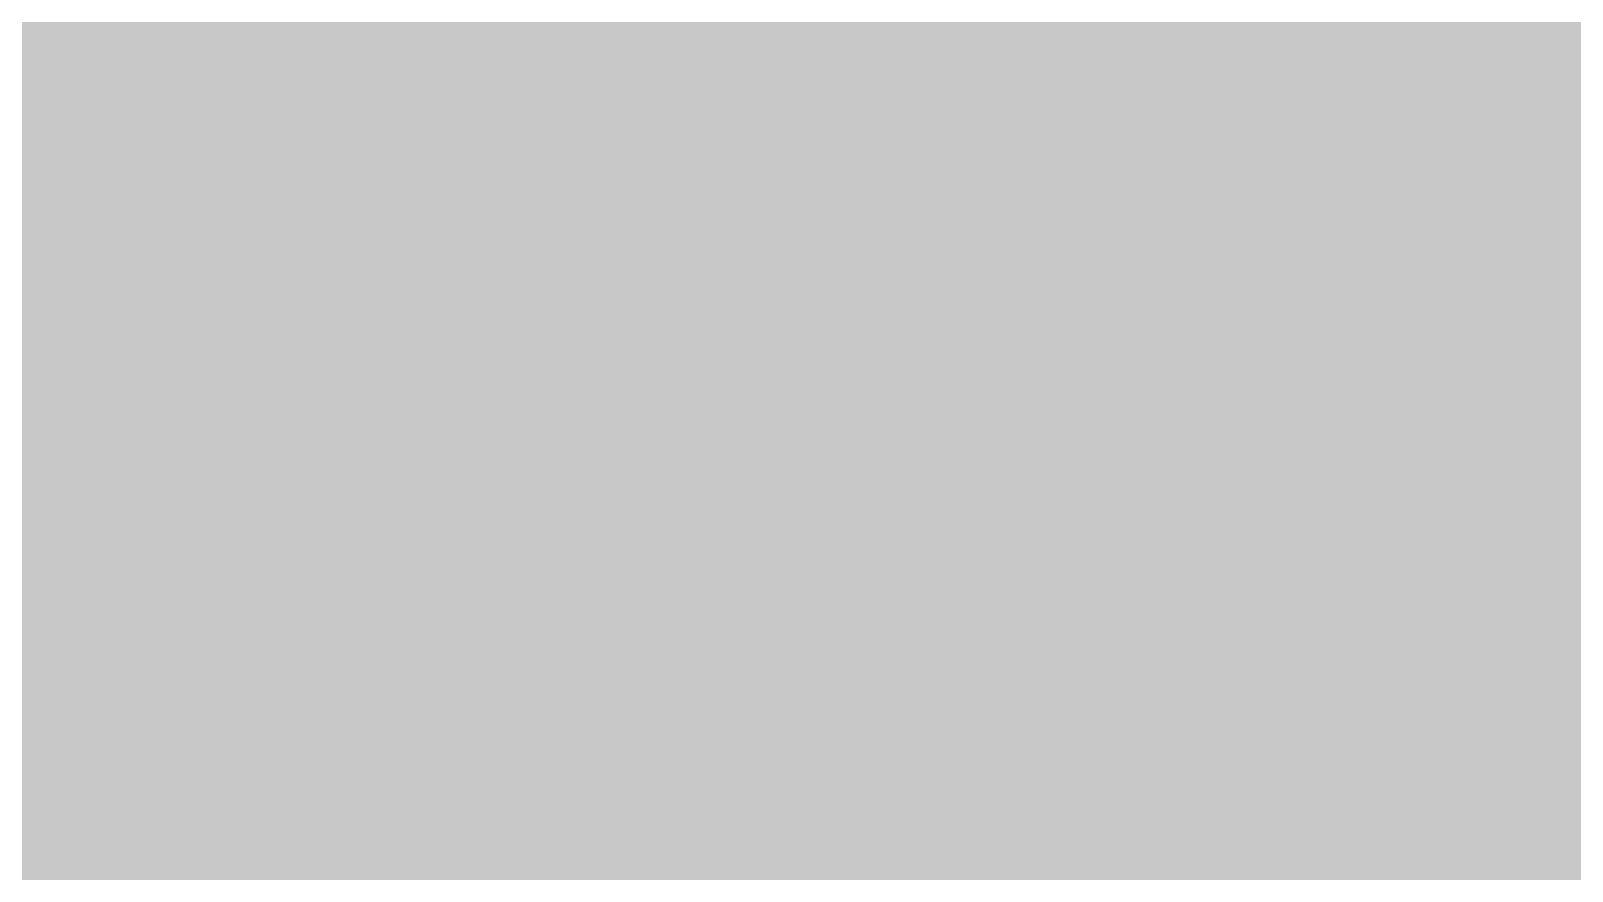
# Model space of a CAD drawing. Header units: inches. Extents: x 0 to 22.3, y 0 to 15.7.
# Drawn here: x 1.09385 to 1.12285, y 10.39288 to 10.4087 of the extents above; entities that cross this region are included whole.
import ezdxf

# ---------------------------------------------------------------- set-up
doc = ezdxf.new("R2010")
doc.units = ezdxf.units.IN
doc.header["$MEASUREMENT"] = 0
doc.layers.add('Sheet', color=255, linetype='Continuous')

msp = doc.modelspace()

# ---------------------------------------------------------------- linework, layer by layer
at = {"layer": 'Sheet'}
for points in [[(1.100236, 10.399482, 0.0118, 0.0118, 0), (1.100236, 10.499375, 0.0118, 0.0118, 0)], [(1.113055, 10.414952, 0.0118, 0.0118, 0), (1.113497, 10.414068, 0.0118, 0.0118, 0), (1.114381, 10.413626, 0.0118, 0.0118, 0), (1.114823, 10.412742, 0.0118, 0.0118, 0), (1.115707, 10.4123, 0.0118, 0.0118, 0), (1.116149, 10.411416, 0.0118, 0.0118, 0), (1.116591, 10.410532, 0.0118, 0.0118, 0), (1.117475, 10.409648, 0.0118, 0.0118, 0), (1.117917, 10.409206, 0.0118, 0.0118, 0), (1.118359, 10.408322, 0.0118, 0.0118, 0), (1.118359, 10.407438, 0.0118, 0.0118, 0), (1.118802, 10.406554, 0.0118, 0.0118, 0), (1.119244, 10.405228, 0.0118, 0.0118, 0), (1.119686, 10.404344, 0.0118, 0.0118, 0), (1.119686, 10.40346, 0.0118, 0.0118, 0), (1.119686, 10.402576, 0.0118, 0.0118, 0), (1.120128, 10.401692, 0.0118, 0.0118, 0), (1.120128, 10.400366, 0.0118, 0.0118, 0), (1.120128, 10.399482, 0.0118, 0.0118, 0)], [(1.113055, 10.414952, 0.0118, 0.0118, 0), (1.113497, 10.414068, 0.0118, 0.0118, 0), (1.114381, 10.413626, 0.0118, 0.0118, 0), (1.114823, 10.412742, 0.0118, 0.0118, 0), (1.115707, 10.4123, 0.0118, 0.0118, 0), (1.116149, 10.411416, 0.0118, 0.0118, 0), (1.116591, 10.410532, 0.0118, 0.0118, 0), (1.117475, 10.409648, 0.0118, 0.0118, 0), (1.117917, 10.409206, 0.0118, 0.0118, 0), (1.118359, 10.408322, 0.0118, 0.0118, 0), (1.118359, 10.407438, 0.0118, 0.0118, 0), (1.118802, 10.406554, 0.0118, 0.0118, 0), (1.119244, 10.405228, 0.0118, 0.0118, 0), (1.119686, 10.404344, 0.0118, 0.0118, 0), (1.119686, 10.40346, 0.0118, 0.0118, 0), (1.119686, 10.402576, 0.0118, 0.0118, 0), (1.120128, 10.401692, 0.0118, 0.0118, 0), (1.120128, 10.400366, 0.0118, 0.0118, 0), (1.120128, 10.399482, 0.0118, 0.0118, 0)], [(1.113055, 10.414952, 0.0118, 0.0118, 0), (1.113497, 10.414068, 0.0118, 0.0118, 0), (1.114381, 10.413626, 0.0118, 0.0118, 0), (1.114823, 10.412742, 0.0118, 0.0118, 0), (1.115707, 10.4123, 0.0118, 0.0118, 0), (1.116149, 10.411416, 0.0118, 0.0118, 0), (1.116591, 10.410532, 0.0118, 0.0118, 0), (1.117475, 10.409648, 0.0118, 0.0118, 0), (1.117917, 10.409206, 0.0118, 0.0118, 0), (1.118359, 10.408322, 0.0118, 0.0118, 0), (1.118359, 10.407438, 0.0118, 0.0118, 0), (1.118802, 10.406554, 0.0118, 0.0118, 0), (1.119244, 10.405228, 0.0118, 0.0118, 0), (1.119686, 10.404344, 0.0118, 0.0118, 0), (1.119686, 10.40346, 0.0118, 0.0118, 0), (1.119686, 10.402576, 0.0118, 0.0118, 0), (1.120128, 10.401692, 0.0118, 0.0118, 0), (1.120128, 10.400366, 0.0118, 0.0118, 0), (1.120128, 10.399482, 0.0118, 0.0118, 0)], [(1.113055, 10.414952, 0.0118, 0.0118, 0), (1.113497, 10.414068, 0.0118, 0.0118, 0), (1.114381, 10.413626, 0.0118, 0.0118, 0), (1.114823, 10.412742, 0.0118, 0.0118, 0), (1.115707, 10.4123, 0.0118, 0.0118, 0), (1.116149, 10.411416, 0.0118, 0.0118, 0), (1.116591, 10.410532, 0.0118, 0.0118, 0), (1.117475, 10.409648, 0.0118, 0.0118, 0), (1.117917, 10.409206, 0.0118, 0.0118, 0), (1.118359, 10.408322, 0.0118, 0.0118, 0), (1.118359, 10.407438, 0.0118, 0.0118, 0), (1.118802, 10.406554, 0.0118, 0.0118, 0), (1.119244, 10.405228, 0.0118, 0.0118, 0), (1.119686, 10.404344, 0.0118, 0.0118, 0), (1.119686, 10.40346, 0.0118, 0.0118, 0), (1.119686, 10.402576, 0.0118, 0.0118, 0), (1.120128, 10.401692, 0.0118, 0.0118, 0), (1.120128, 10.400366, 0.0118, 0.0118, 0), (1.120128, 10.399482, 0.0118, 0.0118, 0)], [(1.113055, 10.414952, 0.0118, 0.0118, 0), (1.113497, 10.414068, 0.0118, 0.0118, 0), (1.114381, 10.413626, 0.0118, 0.0118, 0), (1.114823, 10.412742, 0.0118, 0.0118, 0), (1.115707, 10.4123, 0.0118, 0.0118, 0), (1.116149, 10.411416, 0.0118, 0.0118, 0), (1.116591, 10.410532, 0.0118, 0.0118, 0), (1.117475, 10.409648, 0.0118, 0.0118, 0), (1.117917, 10.409206, 0.0118, 0.0118, 0), (1.118359, 10.408322, 0.0118, 0.0118, 0), (1.118359, 10.407438, 0.0118, 0.0118, 0), (1.118802, 10.406554, 0.0118, 0.0118, 0), (1.119244, 10.405228, 0.0118, 0.0118, 0), (1.119686, 10.404344, 0.0118, 0.0118, 0), (1.119686, 10.40346, 0.0118, 0.0118, 0), (1.119686, 10.402576, 0.0118, 0.0118, 0), (1.120128, 10.401692, 0.0118, 0.0118, 0), (1.120128, 10.400366, 0.0118, 0.0118, 0), (1.120128, 10.399482, 0.0118, 0.0118, 0)], [(1.113055, 10.414952, 0.0118, 0.0118, 0), (1.113497, 10.414068, 0.0118, 0.0118, 0), (1.114381, 10.413626, 0.0118, 0.0118, 0), (1.114823, 10.412742, 0.0118, 0.0118, 0), (1.115707, 10.4123, 0.0118, 0.0118, 0), (1.116149, 10.411416, 0.0118, 0.0118, 0), (1.116591, 10.410532, 0.0118, 0.0118, 0), (1.117475, 10.409648, 0.0118, 0.0118, 0), (1.117917, 10.409206, 0.0118, 0.0118, 0), (1.118359, 10.408322, 0.0118, 0.0118, 0), (1.118359, 10.407438, 0.0118, 0.0118, 0), (1.118802, 10.406554, 0.0118, 0.0118, 0), (1.119244, 10.405228, 0.0118, 0.0118, 0), (1.119686, 10.404344, 0.0118, 0.0118, 0), (1.119686, 10.40346, 0.0118, 0.0118, 0), (1.119686, 10.402576, 0.0118, 0.0118, 0), (1.120128, 10.401692, 0.0118, 0.0118, 0), (1.120128, 10.400366, 0.0118, 0.0118, 0), (1.120128, 10.399482, 0.0118, 0.0118, 0)], [(1.116149, 10.411416, 0.0039, 0.0039, 0), (1.116591, 10.410532, 0.0039, 0.0039, 0), (1.117475, 10.409648, 0.0039, 0.0039, 0), (1.117917, 10.409206, 0.0039, 0.0039, 0), (1.118359, 10.408322, 0.0039, 0.0039, 0), (1.118359, 10.407438, 0.0039, 0.0039, 0), (1.118802, 10.406554, 0.0039, 0.0039, 0), (1.119244, 10.405228, 0.0039, 0.0039, 0), (1.119686, 10.404344, 0.0039, 0.0039, 0), (1.119686, 10.40346, 0.0039, 0.0039, 0), (1.119686, 10.402576, 0.0039, 0.0039, 0), (1.120128, 10.401692, 0.0039, 0.0039, 0), (1.120128, 10.400366, 0.0039, 0.0039, 0), (1.120128, 10.399482, 0.0039, 0.0039, 0)], [(1.116149, 10.411416, 0.0039, 0.0039, 0), (1.116591, 10.410532, 0.0039, 0.0039, 0), (1.117475, 10.409648, 0.0039, 0.0039, 0), (1.117917, 10.409206, 0.0039, 0.0039, 0), (1.118359, 10.408322, 0.0039, 0.0039, 0), (1.118359, 10.407438, 0.0039, 0.0039, 0), (1.118802, 10.406554, 0.0039, 0.0039, 0), (1.119244, 10.405228, 0.0039, 0.0039, 0), (1.119686, 10.404344, 0.0039, 0.0039, 0), (1.119686, 10.40346, 0.0039, 0.0039, 0), (1.119686, 10.402576, 0.0039, 0.0039, 0), (1.120128, 10.401692, 0.0039, 0.0039, 0), (1.120128, 10.400366, 0.0039, 0.0039, 0), (1.120128, 10.399482, 0.0039, 0.0039, 0)], [(1.116149, 10.411416, 0.0039, 0.0039, 0), (1.116591, 10.410532, 0.0039, 0.0039, 0), (1.117475, 10.409648, 0.0039, 0.0039, 0), (1.117917, 10.409206, 0.0039, 0.0039, 0), (1.118359, 10.408322, 0.0039, 0.0039, 0), (1.118359, 10.407438, 0.0039, 0.0039, 0), (1.118802, 10.406554, 0.0039, 0.0039, 0), (1.119244, 10.405228, 0.0039, 0.0039, 0), (1.119686, 10.404344, 0.0039, 0.0039, 0), (1.119686, 10.40346, 0.0039, 0.0039, 0), (1.119686, 10.402576, 0.0039, 0.0039, 0), (1.120128, 10.401692, 0.0039, 0.0039, 0), (1.120128, 10.400366, 0.0039, 0.0039, 0), (1.120128, 10.399482, 0.0039, 0.0039, 0)], [(1.116149, 10.411416, 0.0039, 0.0039, 0), (1.116591, 10.410532, 0.0039, 0.0039, 0), (1.117475, 10.409648, 0.0039, 0.0039, 0), (1.117917, 10.409206, 0.0039, 0.0039, 0), (1.118359, 10.408322, 0.0039, 0.0039, 0), (1.118359, 10.407438, 0.0039, 0.0039, 0), (1.118802, 10.406554, 0.0039, 0.0039, 0), (1.119244, 10.405228, 0.0039, 0.0039, 0), (1.119686, 10.404344, 0.0039, 0.0039, 0), (1.119686, 10.40346, 0.0039, 0.0039, 0), (1.119686, 10.402576, 0.0039, 0.0039, 0), (1.120128, 10.401692, 0.0039, 0.0039, 0), (1.120128, 10.400366, 0.0039, 0.0039, 0), (1.120128, 10.399482, 0.0039, 0.0039, 0)], [(1.116149, 10.411416, 0.0039, 0.0039, 0), (1.116591, 10.410532, 0.0039, 0.0039, 0), (1.117475, 10.409648, 0.0039, 0.0039, 0), (1.117917, 10.409206, 0.0039, 0.0039, 0), (1.118359, 10.408322, 0.0039, 0.0039, 0), (1.118359, 10.407438, 0.0039, 0.0039, 0), (1.118802, 10.406554, 0.0039, 0.0039, 0), (1.119244, 10.405228, 0.0039, 0.0039, 0), (1.119686, 10.404344, 0.0039, 0.0039, 0), (1.119686, 10.40346, 0.0039, 0.0039, 0), (1.119686, 10.402576, 0.0039, 0.0039, 0), (1.120128, 10.401692, 0.0039, 0.0039, 0), (1.120128, 10.400366, 0.0039, 0.0039, 0), (1.120128, 10.399482, 0.0039, 0.0039, 0)], [(1.116149, 10.411416, 0.0039, 0.0039, 0), (1.116591, 10.410532, 0.0039, 0.0039, 0), (1.117475, 10.409648, 0.0039, 0.0039, 0), (1.117917, 10.409206, 0.0039, 0.0039, 0), (1.118359, 10.408322, 0.0039, 0.0039, 0), (1.118359, 10.407438, 0.0039, 0.0039, 0), (1.118802, 10.406554, 0.0039, 0.0039, 0), (1.119244, 10.405228, 0.0039, 0.0039, 0), (1.119686, 10.404344, 0.0039, 0.0039, 0), (1.119686, 10.40346, 0.0039, 0.0039, 0), (1.119686, 10.402576, 0.0039, 0.0039, 0), (1.120128, 10.401692, 0.0039, 0.0039, 0), (1.120128, 10.400366, 0.0039, 0.0039, 0), (1.120128, 10.399482, 0.0039, 0.0039, 0)], [(1.100236, 10.399482, 0.0118, 0.0118, 0), (1.100236, 10.299589, 0.0118, 0.0118, 0)], [(1.100236, 10.399482, 0.0118, 0.0118, 0), (1.700083, 10.399482, 0.0118, 0.0118, 0), (1.700083, 9.599454, 0.0118, 0.0118, 0), (2.000228, 9.599454, 0.0118, 0.0118, 0), (3.000121, 9.599454, 0.0118, 0.0118, 0), (3.000121, 9.699789, 0.0118, 0.0118, 0)], [(1.120128, 10.399482, 0.0118, 0.0118, 0), (1.120128, 10.398598, 0.0118, 0.0118, 0), (1.120128, 10.397272, 0.0118, 0.0118, 0), (1.119686, 10.396388, 0.0118, 0.0118, 0), (1.119686, 10.395504, 0.0118, 0.0118, 0), (1.119686, 10.39462, 0.0118, 0.0118, 0), (1.119244, 10.393736, 0.0118, 0.0118, 0), (1.118802, 10.39241, 0.0118, 0.0118, 0), (1.118359, 10.391526, 0.0118, 0.0118, 0), (1.118359, 10.390642, 0.0118, 0.0118, 0), (1.117917, 10.389758, 0.0118, 0.0118, 0), (1.117475, 10.389316, 0.0118, 0.0118, 0), (1.116591, 10.388432, 0.0118, 0.0118, 0), (1.116149, 10.387548, 0.0118, 0.0118, 0), (1.115707, 10.386664, 0.0118, 0.0118, 0)], [(1.120128, 10.399482, 0.0118, 0.0118, 0), (1.120128, 10.398598, 0.0118, 0.0118, 0), (1.120128, 10.397272, 0.0118, 0.0118, 0), (1.119686, 10.396388, 0.0118, 0.0118, 0), (1.119686, 10.395504, 0.0118, 0.0118, 0), (1.119686, 10.39462, 0.0118, 0.0118, 0), (1.119244, 10.393736, 0.0118, 0.0118, 0), (1.118802, 10.39241, 0.0118, 0.0118, 0), (1.118359, 10.391526, 0.0118, 0.0118, 0), (1.118359, 10.390642, 0.0118, 0.0118, 0), (1.117917, 10.389758, 0.0118, 0.0118, 0), (1.117475, 10.389316, 0.0118, 0.0118, 0), (1.116591, 10.388432, 0.0118, 0.0118, 0), (1.116149, 10.387548, 0.0118, 0.0118, 0), (1.115707, 10.386664, 0.0118, 0.0118, 0)], [(1.120128, 10.399482, 0.0118, 0.0118, 0), (1.120128, 10.398598, 0.0118, 0.0118, 0), (1.120128, 10.397272, 0.0118, 0.0118, 0), (1.119686, 10.396388, 0.0118, 0.0118, 0), (1.119686, 10.395504, 0.0118, 0.0118, 0), (1.119686, 10.39462, 0.0118, 0.0118, 0), (1.119244, 10.393736, 0.0118, 0.0118, 0), (1.118802, 10.39241, 0.0118, 0.0118, 0), (1.118359, 10.391526, 0.0118, 0.0118, 0), (1.118359, 10.390642, 0.0118, 0.0118, 0), (1.117917, 10.389758, 0.0118, 0.0118, 0), (1.117475, 10.389316, 0.0118, 0.0118, 0), (1.116591, 10.388432, 0.0118, 0.0118, 0), (1.116149, 10.387548, 0.0118, 0.0118, 0), (1.115707, 10.386664, 0.0118, 0.0118, 0)], [(1.120128, 10.399482, 0.0118, 0.0118, 0), (1.120128, 10.398598, 0.0118, 0.0118, 0), (1.120128, 10.397272, 0.0118, 0.0118, 0), (1.119686, 10.396388, 0.0118, 0.0118, 0), (1.119686, 10.395504, 0.0118, 0.0118, 0), (1.119686, 10.39462, 0.0118, 0.0118, 0), (1.119244, 10.393736, 0.0118, 0.0118, 0), (1.118802, 10.39241, 0.0118, 0.0118, 0), (1.118359, 10.391526, 0.0118, 0.0118, 0), (1.118359, 10.390642, 0.0118, 0.0118, 0), (1.117917, 10.389758, 0.0118, 0.0118, 0), (1.117475, 10.389316, 0.0118, 0.0118, 0), (1.116591, 10.388432, 0.0118, 0.0118, 0), (1.116149, 10.387548, 0.0118, 0.0118, 0), (1.115707, 10.386664, 0.0118, 0.0118, 0)], [(1.120128, 10.399482, 0.0118, 0.0118, 0), (1.120128, 10.398598, 0.0118, 0.0118, 0), (1.120128, 10.397272, 0.0118, 0.0118, 0), (1.119686, 10.396388, 0.0118, 0.0118, 0), (1.119686, 10.395504, 0.0118, 0.0118, 0), (1.119686, 10.39462, 0.0118, 0.0118, 0), (1.119244, 10.393736, 0.0118, 0.0118, 0), (1.118802, 10.39241, 0.0118, 0.0118, 0), (1.118359, 10.391526, 0.0118, 0.0118, 0), (1.118359, 10.390642, 0.0118, 0.0118, 0), (1.117917, 10.389758, 0.0118, 0.0118, 0), (1.117475, 10.389316, 0.0118, 0.0118, 0), (1.116591, 10.388432, 0.0118, 0.0118, 0), (1.116149, 10.387548, 0.0118, 0.0118, 0), (1.115707, 10.386664, 0.0118, 0.0118, 0)], [(1.120128, 10.399482, 0.0118, 0.0118, 0), (1.120128, 10.398598, 0.0118, 0.0118, 0), (1.120128, 10.397272, 0.0118, 0.0118, 0), (1.119686, 10.396388, 0.0118, 0.0118, 0), (1.119686, 10.395504, 0.0118, 0.0118, 0), (1.119686, 10.39462, 0.0118, 0.0118, 0), (1.119244, 10.393736, 0.0118, 0.0118, 0), (1.118802, 10.39241, 0.0118, 0.0118, 0), (1.118359, 10.391526, 0.0118, 0.0118, 0), (1.118359, 10.390642, 0.0118, 0.0118, 0), (1.117917, 10.389758, 0.0118, 0.0118, 0), (1.117475, 10.389316, 0.0118, 0.0118, 0), (1.116591, 10.388432, 0.0118, 0.0118, 0), (1.116149, 10.387548, 0.0118, 0.0118, 0), (1.115707, 10.386664, 0.0118, 0.0118, 0)], [(1.120128, 10.399482, 0.0118, 0.0118, 0), (1.120128, 10.399482, 0.0118, 0.0118, 0), (1.120128, 10.399482, 0.0118, 0.0118, 0), (1.120128, 10.399482, 0.0118, 0.0118, 0), (1.120128, 10.399482, 0.0118, 0.0118, 0), (1.120128, 10.399482, 0.0118, 0.0118, 0), (1.120128, 10.399482, 0.0118, 0.0118, 0), (1.120128, 10.399482, 0.0118, 0.0118, 0), (1.120128, 10.399482, 0.0118, 0.0118, 0), (1.120128, 10.399482, 0.0118, 0.0118, 0), (1.120128, 10.399482, 0.0118, 0.0118, 0), (1.120128, 10.399482, 0.0118, 0.0118, 0), (1.120128, 10.399482, 0.0118, 0.0118, 0), (1.120128, 10.399482, 0.0118, 0.0118, 0), (1.120128, 10.399482, 0.0118, 0.0118, 0), (1.120128, 10.399482, 0.0118, 0.0118, 0), (1.120128, 10.399482, 0.0118, 0.0118, 0), (1.120128, 10.399482, 0.0118, 0.0118, 0), (1.120128, 10.399482, 0.0118, 0.0118, 0), (1.120128, 10.399482, 0.0118, 0.0118, 0), (1.120128, 10.399482, 0.0118, 0.0118, 0), (1.120128, 10.399482, 0.0118, 0.0118, 0), (1.120128, 10.399482, 0.0118, 0.0118, 0), (1.120128, 10.399482, 0.0118, 0.0118, 0), (1.120128, 10.399482, 0.0118, 0.0118, 0), (1.120128, 10.399482, 0.0118, 0.0118, 0), (1.120128, 10.399482, 0.0118, 0.0118, 0), (1.120128, 10.399482, 0.0118, 0.0118, 0), (1.120128, 10.399482, 0.0118, 0.0118, 0), (1.120128, 10.399482, 0.0118, 0.0118, 0), (1.120128, 10.399482, 0.0118, 0.0118, 0), (1.120128, 10.399482, 0.0118, 0.0118, 0), (1.120128, 10.399482, 0.0118, 0.0118, 0)], [(1.120128, 10.399482, 0.0118, 0.0118, 0), (1.120128, 10.399482, 0.0118, 0.0118, 0)], [(1.120128, 10.399482, 0.0118, 0.0118, 0), (1.120128, 10.399482, 0.0118, 0.0118, 0), (1.120128, 10.399482, 0.0118, 0.0118, 0), (1.120128, 10.399482, 0.0118, 0.0118, 0), (1.120128, 10.399482, 0.0118, 0.0118, 0), (1.120128, 10.399482, 0.0118, 0.0118, 0), (1.120128, 10.399482, 0.0118, 0.0118, 0), (1.120128, 10.399482, 0.0118, 0.0118, 0), (1.120128, 10.399482, 0.0118, 0.0118, 0), (1.120128, 10.399482, 0.0118, 0.0118, 0), (1.120128, 10.399482, 0.0118, 0.0118, 0), (1.120128, 10.399482, 0.0118, 0.0118, 0), (1.120128, 10.399482, 0.0118, 0.0118, 0), (1.120128, 10.399482, 0.0118, 0.0118, 0), (1.120128, 10.399482, 0.0118, 0.0118, 0), (1.120128, 10.399482, 0.0118, 0.0118, 0), (1.120128, 10.399482, 0.0118, 0.0118, 0), (1.120128, 10.399482, 0.0118, 0.0118, 0), (1.120128, 10.399482, 0.0118, 0.0118, 0), (1.120128, 10.399482, 0.0118, 0.0118, 0), (1.120128, 10.399482, 0.0118, 0.0118, 0), (1.120128, 10.399482, 0.0118, 0.0118, 0), (1.120128, 10.399482, 0.0118, 0.0118, 0), (1.120128, 10.399482, 0.0118, 0.0118, 0), (1.120128, 10.399482, 0.0118, 0.0118, 0), (1.120128, 10.399482, 0.0118, 0.0118, 0), (1.120128, 10.399482, 0.0118, 0.0118, 0), (1.120128, 10.399482, 0.0118, 0.0118, 0), (1.120128, 10.399482, 0.0118, 0.0118, 0), (1.120128, 10.399482, 0.0118, 0.0118, 0), (1.120128, 10.399482, 0.0118, 0.0118, 0), (1.120128, 10.399482, 0.0118, 0.0118, 0), (1.120128, 10.399482, 0.0118, 0.0118, 0)], [(1.120128, 10.399482, 0.0118, 0.0118, 0), (1.120128, 10.399482, 0.0118, 0.0118, 0)], [(1.120128, 10.399482, 0.0118, 0.0118, 0), (1.120128, 10.399482, 0.0118, 0.0118, 0), (1.120128, 10.399482, 0.0118, 0.0118, 0), (1.120128, 10.399482, 0.0118, 0.0118, 0), (1.120128, 10.399482, 0.0118, 0.0118, 0), (1.120128, 10.399482, 0.0118, 0.0118, 0), (1.120128, 10.399482, 0.0118, 0.0118, 0), (1.120128, 10.399482, 0.0118, 0.0118, 0), (1.120128, 10.399482, 0.0118, 0.0118, 0), (1.120128, 10.399482, 0.0118, 0.0118, 0), (1.120128, 10.399482, 0.0118, 0.0118, 0), (1.120128, 10.399482, 0.0118, 0.0118, 0), (1.120128, 10.399482, 0.0118, 0.0118, 0), (1.120128, 10.399482, 0.0118, 0.0118, 0), (1.120128, 10.399482, 0.0118, 0.0118, 0), (1.120128, 10.399482, 0.0118, 0.0118, 0), (1.120128, 10.399482, 0.0118, 0.0118, 0), (1.120128, 10.399482, 0.0118, 0.0118, 0), (1.120128, 10.399482, 0.0118, 0.0118, 0), (1.120128, 10.399482, 0.0118, 0.0118, 0), (1.120128, 10.399482, 0.0118, 0.0118, 0), (1.120128, 10.399482, 0.0118, 0.0118, 0), (1.120128, 10.399482, 0.0118, 0.0118, 0), (1.120128, 10.399482, 0.0118, 0.0118, 0), (1.120128, 10.399482, 0.0118, 0.0118, 0), (1.120128, 10.399482, 0.0118, 0.0118, 0), (1.120128, 10.399482, 0.0118, 0.0118, 0), (1.120128, 10.399482, 0.0118, 0.0118, 0), (1.120128, 10.399482, 0.0118, 0.0118, 0), (1.120128, 10.399482, 0.0118, 0.0118, 0), (1.120128, 10.399482, 0.0118, 0.0118, 0), (1.120128, 10.399482, 0.0118, 0.0118, 0), (1.120128, 10.399482, 0.0118, 0.0118, 0)], [(1.120128, 10.399482, 0.0118, 0.0118, 0), (1.120128, 10.399482, 0.0118, 0.0118, 0)], [(1.120128, 10.399482, 0.0118, 0.0118, 0), (1.120128, 10.399482, 0.0118, 0.0118, 0), (1.120128, 10.399482, 0.0118, 0.0118, 0), (1.120128, 10.399482, 0.0118, 0.0118, 0), (1.120128, 10.399482, 0.0118, 0.0118, 0), (1.120128, 10.399482, 0.0118, 0.0118, 0), (1.120128, 10.399482, 0.0118, 0.0118, 0), (1.120128, 10.399482, 0.0118, 0.0118, 0), (1.120128, 10.399482, 0.0118, 0.0118, 0), (1.120128, 10.399482, 0.0118, 0.0118, 0), (1.120128, 10.399482, 0.0118, 0.0118, 0), (1.120128, 10.399482, 0.0118, 0.0118, 0), (1.120128, 10.399482, 0.0118, 0.0118, 0), (1.120128, 10.399482, 0.0118, 0.0118, 0), (1.120128, 10.399482, 0.0118, 0.0118, 0), (1.120128, 10.399482, 0.0118, 0.0118, 0), (1.120128, 10.399482, 0.0118, 0.0118, 0), (1.120128, 10.399482, 0.0118, 0.0118, 0), (1.120128, 10.399482, 0.0118, 0.0118, 0), (1.120128, 10.399482, 0.0118, 0.0118, 0), (1.120128, 10.399482, 0.0118, 0.0118, 0), (1.120128, 10.399482, 0.0118, 0.0118, 0), (1.120128, 10.399482, 0.0118, 0.0118, 0), (1.120128, 10.399482, 0.0118, 0.0118, 0), (1.120128, 10.399482, 0.0118, 0.0118, 0), (1.120128, 10.399482, 0.0118, 0.0118, 0), (1.120128, 10.399482, 0.0118, 0.0118, 0), (1.120128, 10.399482, 0.0118, 0.0118, 0), (1.120128, 10.399482, 0.0118, 0.0118, 0), (1.120128, 10.399482, 0.0118, 0.0118, 0), (1.120128, 10.399482, 0.0118, 0.0118, 0), (1.120128, 10.399482, 0.0118, 0.0118, 0), (1.120128, 10.399482, 0.0118, 0.0118, 0)], [(1.120128, 10.399482, 0.0118, 0.0118, 0), (1.120128, 10.399482, 0.0118, 0.0118, 0)], [(1.120128, 10.399482, 0.0118, 0.0118, 0), (1.120128, 10.399482, 0.0118, 0.0118, 0), (1.120128, 10.399482, 0.0118, 0.0118, 0), (1.120128, 10.399482, 0.0118, 0.0118, 0), (1.120128, 10.399482, 0.0118, 0.0118, 0), (1.120128, 10.399482, 0.0118, 0.0118, 0), (1.120128, 10.399482, 0.0118, 0.0118, 0), (1.120128, 10.399482, 0.0118, 0.0118, 0), (1.120128, 10.399482, 0.0118, 0.0118, 0), (1.120128, 10.399482, 0.0118, 0.0118, 0), (1.120128, 10.399482, 0.0118, 0.0118, 0), (1.120128, 10.399482, 0.0118, 0.0118, 0), (1.120128, 10.399482, 0.0118, 0.0118, 0), (1.120128, 10.399482, 0.0118, 0.0118, 0), (1.120128, 10.399482, 0.0118, 0.0118, 0), (1.120128, 10.399482, 0.0118, 0.0118, 0), (1.120128, 10.399482, 0.0118, 0.0118, 0), (1.120128, 10.399482, 0.0118, 0.0118, 0), (1.120128, 10.399482, 0.0118, 0.0118, 0), (1.120128, 10.399482, 0.0118, 0.0118, 0), (1.120128, 10.399482, 0.0118, 0.0118, 0), (1.120128, 10.399482, 0.0118, 0.0118, 0), (1.120128, 10.399482, 0.0118, 0.0118, 0), (1.120128, 10.399482, 0.0118, 0.0118, 0), (1.120128, 10.399482, 0.0118, 0.0118, 0), (1.120128, 10.399482, 0.0118, 0.0118, 0), (1.120128, 10.399482, 0.0118, 0.0118, 0), (1.120128, 10.399482, 0.0118, 0.0118, 0), (1.120128, 10.399482, 0.0118, 0.0118, 0), (1.120128, 10.399482, 0.0118, 0.0118, 0), (1.120128, 10.399482, 0.0118, 0.0118, 0), (1.120128, 10.399482, 0.0118, 0.0118, 0), (1.120128, 10.399482, 0.0118, 0.0118, 0)], [(1.120128, 10.399482, 0.0118, 0.0118, 0), (1.120128, 10.399482, 0.0118, 0.0118, 0)], [(1.120128, 10.399482, 0.0118, 0.0118, 0), (1.120128, 10.399482, 0.0118, 0.0118, 0), (1.120128, 10.399482, 0.0118, 0.0118, 0), (1.120128, 10.399482, 0.0118, 0.0118, 0), (1.120128, 10.399482, 0.0118, 0.0118, 0), (1.120128, 10.399482, 0.0118, 0.0118, 0), (1.120128, 10.399482, 0.0118, 0.0118, 0), (1.120128, 10.399482, 0.0118, 0.0118, 0), (1.120128, 10.399482, 0.0118, 0.0118, 0), (1.120128, 10.399482, 0.0118, 0.0118, 0), (1.120128, 10.399482, 0.0118, 0.0118, 0), (1.120128, 10.399482, 0.0118, 0.0118, 0), (1.120128, 10.399482, 0.0118, 0.0118, 0), (1.120128, 10.399482, 0.0118, 0.0118, 0), (1.120128, 10.399482, 0.0118, 0.0118, 0), (1.120128, 10.399482, 0.0118, 0.0118, 0), (1.120128, 10.399482, 0.0118, 0.0118, 0), (1.120128, 10.399482, 0.0118, 0.0118, 0), (1.120128, 10.399482, 0.0118, 0.0118, 0), (1.120128, 10.399482, 0.0118, 0.0118, 0), (1.120128, 10.399482, 0.0118, 0.0118, 0), (1.120128, 10.399482, 0.0118, 0.0118, 0), (1.120128, 10.399482, 0.0118, 0.0118, 0), (1.120128, 10.399482, 0.0118, 0.0118, 0), (1.120128, 10.399482, 0.0118, 0.0118, 0), (1.120128, 10.399482, 0.0118, 0.0118, 0), (1.120128, 10.399482, 0.0118, 0.0118, 0), (1.120128, 10.399482, 0.0118, 0.0118, 0), (1.120128, 10.399482, 0.0118, 0.0118, 0), (1.120128, 10.399482, 0.0118, 0.0118, 0), (1.120128, 10.399482, 0.0118, 0.0118, 0), (1.120128, 10.399482, 0.0118, 0.0118, 0), (1.120128, 10.399482, 0.0118, 0.0118, 0)], [(1.120128, 10.399482, 0.0118, 0.0118, 0), (1.120128, 10.399482, 0.0118, 0.0118, 0)], [(1.120128, 10.399482, 0.0039, 0.0039, 0), (1.120128, 10.398598, 0.0039, 0.0039, 0), (1.120128, 10.397272, 0.0039, 0.0039, 0), (1.119686, 10.396388, 0.0039, 0.0039, 0), (1.119686, 10.395504, 0.0039, 0.0039, 0), (1.119686, 10.39462, 0.0039, 0.0039, 0), (1.119244, 10.393736, 0.0039, 0.0039, 0), (1.118802, 10.39241, 0.0039, 0.0039, 0), (1.118359, 10.391526, 0.0039, 0.0039, 0), (1.118359, 10.390642, 0.0039, 0.0039, 0)], [(1.120128, 10.399482, 0.0039, 0.0039, 0), (1.120128, 10.398598, 0.0039, 0.0039, 0), (1.120128, 10.397272, 0.0039, 0.0039, 0), (1.119686, 10.396388, 0.0039, 0.0039, 0), (1.119686, 10.395504, 0.0039, 0.0039, 0), (1.119686, 10.39462, 0.0039, 0.0039, 0), (1.119244, 10.393736, 0.0039, 0.0039, 0), (1.118802, 10.39241, 0.0039, 0.0039, 0), (1.118359, 10.391526, 0.0039, 0.0039, 0), (1.118359, 10.390642, 0.0039, 0.0039, 0)], [(1.120128, 10.399482, 0.0039, 0.0039, 0), (1.120128, 10.398598, 0.0039, 0.0039, 0), (1.120128, 10.397272, 0.0039, 0.0039, 0), (1.119686, 10.396388, 0.0039, 0.0039, 0), (1.119686, 10.395504, 0.0039, 0.0039, 0), (1.119686, 10.39462, 0.0039, 0.0039, 0), (1.119244, 10.393736, 0.0039, 0.0039, 0), (1.118802, 10.39241, 0.0039, 0.0039, 0), (1.118359, 10.391526, 0.0039, 0.0039, 0), (1.118359, 10.390642, 0.0039, 0.0039, 0)], [(1.120128, 10.399482, 0.0039, 0.0039, 0), (1.120128, 10.398598, 0.0039, 0.0039, 0), (1.120128, 10.397272, 0.0039, 0.0039, 0), (1.119686, 10.396388, 0.0039, 0.0039, 0), (1.119686, 10.395504, 0.0039, 0.0039, 0), (1.119686, 10.39462, 0.0039, 0.0039, 0), (1.119244, 10.393736, 0.0039, 0.0039, 0), (1.118802, 10.39241, 0.0039, 0.0039, 0), (1.118359, 10.391526, 0.0039, 0.0039, 0), (1.118359, 10.390642, 0.0039, 0.0039, 0)], [(1.120128, 10.399482, 0.0039, 0.0039, 0), (1.120128, 10.398598, 0.0039, 0.0039, 0), (1.120128, 10.397272, 0.0039, 0.0039, 0), (1.119686, 10.396388, 0.0039, 0.0039, 0), (1.119686, 10.395504, 0.0039, 0.0039, 0), (1.119686, 10.39462, 0.0039, 0.0039, 0), (1.119244, 10.393736, 0.0039, 0.0039, 0), (1.118802, 10.39241, 0.0039, 0.0039, 0), (1.118359, 10.391526, 0.0039, 0.0039, 0), (1.118359, 10.390642, 0.0039, 0.0039, 0)], [(1.120128, 10.399482, 0.0039, 0.0039, 0), (1.120128, 10.398598, 0.0039, 0.0039, 0), (1.120128, 10.397272, 0.0039, 0.0039, 0), (1.119686, 10.396388, 0.0039, 0.0039, 0), (1.119686, 10.395504, 0.0039, 0.0039, 0), (1.119686, 10.39462, 0.0039, 0.0039, 0), (1.119244, 10.393736, 0.0039, 0.0039, 0), (1.118802, 10.39241, 0.0039, 0.0039, 0), (1.118359, 10.391526, 0.0039, 0.0039, 0), (1.118359, 10.390642, 0.0039, 0.0039, 0)], [(1.120128, 10.399482, 0.0039, 0.0039, 0), (1.120128, 10.399482, 0.0039, 0.0039, 0), (1.120128, 10.399482, 0.0039, 0.0039, 0), (1.120128, 10.399482, 0.0039, 0.0039, 0), (1.120128, 10.399482, 0.0039, 0.0039, 0), (1.120128, 10.399482, 0.0039, 0.0039, 0), (1.120128, 10.399482, 0.0039, 0.0039, 0), (1.120128, 10.399482, 0.0039, 0.0039, 0), (1.120128, 10.399482, 0.0039, 0.0039, 0), (1.120128, 10.399482, 0.0039, 0.0039, 0), (1.120128, 10.399482, 0.0039, 0.0039, 0), (1.120128, 10.399482, 0.0039, 0.0039, 0), (1.120128, 10.399482, 0.0039, 0.0039, 0), (1.120128, 10.399482, 0.0039, 0.0039, 0), (1.120128, 10.399482, 0.0039, 0.0039, 0), (1.120128, 10.399482, 0.0039, 0.0039, 0), (1.120128, 10.399482, 0.0039, 0.0039, 0), (1.120128, 10.399482, 0.0039, 0.0039, 0), (1.120128, 10.399482, 0.0039, 0.0039, 0), (1.120128, 10.399482, 0.0039, 0.0039, 0), (1.120128, 10.399482, 0.0039, 0.0039, 0), (1.120128, 10.399482, 0.0039, 0.0039, 0), (1.120128, 10.399482, 0.0039, 0.0039, 0), (1.120128, 10.399482, 0.0039, 0.0039, 0), (1.120128, 10.399482, 0.0039, 0.0039, 0), (1.120128, 10.399482, 0.0039, 0.0039, 0), (1.120128, 10.399482, 0.0039, 0.0039, 0), (1.120128, 10.399482, 0.0039, 0.0039, 0), (1.120128, 10.399482, 0.0039, 0.0039, 0), (1.120128, 10.399482, 0.0039, 0.0039, 0), (1.120128, 10.399482, 0.0039, 0.0039, 0), (1.120128, 10.399482, 0.0039, 0.0039, 0), (1.120128, 10.399482, 0.0039, 0.0039, 0)], [(1.120128, 10.399482, 0.0039, 0.0039, 0), (1.120128, 10.399482, 0.0039, 0.0039, 0)], [(1.120128, 10.399482, 0.0039, 0.0039, 0), (1.120128, 10.399482, 0.0039, 0.0039, 0), (1.120128, 10.399482, 0.0039, 0.0039, 0), (1.120128, 10.399482, 0.0039, 0.0039, 0), (1.120128, 10.399482, 0.0039, 0.0039, 0), (1.120128, 10.399482, 0.0039, 0.0039, 0), (1.120128, 10.399482, 0.0039, 0.0039, 0), (1.120128, 10.399482, 0.0039, 0.0039, 0), (1.120128, 10.399482, 0.0039, 0.0039, 0), (1.120128, 10.399482, 0.0039, 0.0039, 0), (1.120128, 10.399482, 0.0039, 0.0039, 0), (1.120128, 10.399482, 0.0039, 0.0039, 0), (1.120128, 10.399482, 0.0039, 0.0039, 0), (1.120128, 10.399482, 0.0039, 0.0039, 0), (1.120128, 10.399482, 0.0039, 0.0039, 0), (1.120128, 10.399482, 0.0039, 0.0039, 0), (1.120128, 10.399482, 0.0039, 0.0039, 0), (1.120128, 10.399482, 0.0039, 0.0039, 0), (1.120128, 10.399482, 0.0039, 0.0039, 0), (1.120128, 10.399482, 0.0039, 0.0039, 0), (1.120128, 10.399482, 0.0039, 0.0039, 0), (1.120128, 10.399482, 0.0039, 0.0039, 0), (1.120128, 10.399482, 0.0039, 0.0039, 0), (1.120128, 10.399482, 0.0039, 0.0039, 0), (1.120128, 10.399482, 0.0039, 0.0039, 0), (1.120128, 10.399482, 0.0039, 0.0039, 0), (1.120128, 10.399482, 0.0039, 0.0039, 0), (1.120128, 10.399482, 0.0039, 0.0039, 0), (1.120128, 10.399482, 0.0039, 0.0039, 0), (1.120128, 10.399482, 0.0039, 0.0039, 0), (1.120128, 10.399482, 0.0039, 0.0039, 0), (1.120128, 10.399482, 0.0039, 0.0039, 0), (1.120128, 10.399482, 0.0039, 0.0039, 0)], [(1.120128, 10.399482, 0.0039, 0.0039, 0), (1.120128, 10.399482, 0.0039, 0.0039, 0)], [(1.120128, 10.399482, 0.0039, 0.0039, 0), (1.120128, 10.399482, 0.0039, 0.0039, 0), (1.120128, 10.399482, 0.0039, 0.0039, 0), (1.120128, 10.399482, 0.0039, 0.0039, 0), (1.120128, 10.399482, 0.0039, 0.0039, 0), (1.120128, 10.399482, 0.0039, 0.0039, 0), (1.120128, 10.399482, 0.0039, 0.0039, 0), (1.120128, 10.399482, 0.0039, 0.0039, 0), (1.120128, 10.399482, 0.0039, 0.0039, 0), (1.120128, 10.399482, 0.0039, 0.0039, 0), (1.120128, 10.399482, 0.0039, 0.0039, 0), (1.120128, 10.399482, 0.0039, 0.0039, 0), (1.120128, 10.399482, 0.0039, 0.0039, 0), (1.120128, 10.399482, 0.0039, 0.0039, 0), (1.120128, 10.399482, 0.0039, 0.0039, 0), (1.120128, 10.399482, 0.0039, 0.0039, 0), (1.120128, 10.399482, 0.0039, 0.0039, 0), (1.120128, 10.399482, 0.0039, 0.0039, 0), (1.120128, 10.399482, 0.0039, 0.0039, 0), (1.120128, 10.399482, 0.0039, 0.0039, 0), (1.120128, 10.399482, 0.0039, 0.0039, 0), (1.120128, 10.399482, 0.0039, 0.0039, 0), (1.120128, 10.399482, 0.0039, 0.0039, 0), (1.120128, 10.399482, 0.0039, 0.0039, 0), (1.120128, 10.399482, 0.0039, 0.0039, 0), (1.120128, 10.399482, 0.0039, 0.0039, 0), (1.120128, 10.399482, 0.0039, 0.0039, 0), (1.120128, 10.399482, 0.0039, 0.0039, 0), (1.120128, 10.399482, 0.0039, 0.0039, 0), (1.120128, 10.399482, 0.0039, 0.0039, 0), (1.120128, 10.399482, 0.0039, 0.0039, 0), (1.120128, 10.399482, 0.0039, 0.0039, 0), (1.120128, 10.399482, 0.0039, 0.0039, 0)], [(1.120128, 10.399482, 0.0039, 0.0039, 0), (1.120128, 10.399482, 0.0039, 0.0039, 0)], [(1.120128, 10.399482, 0.0039, 0.0039, 0), (1.120128, 10.399482, 0.0039, 0.0039, 0), (1.120128, 10.399482, 0.0039, 0.0039, 0), (1.120128, 10.399482, 0.0039, 0.0039, 0), (1.120128, 10.399482, 0.0039, 0.0039, 0), (1.120128, 10.399482, 0.0039, 0.0039, 0), (1.120128, 10.399482, 0.0039, 0.0039, 0), (1.120128, 10.399482, 0.0039, 0.0039, 0), (1.120128, 10.399482, 0.0039, 0.0039, 0), (1.120128, 10.399482, 0.0039, 0.0039, 0), (1.120128, 10.399482, 0.0039, 0.0039, 0), (1.120128, 10.399482, 0.0039, 0.0039, 0), (1.120128, 10.399482, 0.0039, 0.0039, 0), (1.120128, 10.399482, 0.0039, 0.0039, 0), (1.120128, 10.399482, 0.0039, 0.0039, 0), (1.120128, 10.399482, 0.0039, 0.0039, 0), (1.120128, 10.399482, 0.0039, 0.0039, 0), (1.120128, 10.399482, 0.0039, 0.0039, 0), (1.120128, 10.399482, 0.0039, 0.0039, 0), (1.120128, 10.399482, 0.0039, 0.0039, 0), (1.120128, 10.399482, 0.0039, 0.0039, 0), (1.120128, 10.399482, 0.0039, 0.0039, 0), (1.120128, 10.399482, 0.0039, 0.0039, 0), (1.120128, 10.399482, 0.0039, 0.0039, 0), (1.120128, 10.399482, 0.0039, 0.0039, 0), (1.120128, 10.399482, 0.0039, 0.0039, 0), (1.120128, 10.399482, 0.0039, 0.0039, 0), (1.120128, 10.399482, 0.0039, 0.0039, 0), (1.120128, 10.399482, 0.0039, 0.0039, 0), (1.120128, 10.399482, 0.0039, 0.0039, 0), (1.120128, 10.399482, 0.0039, 0.0039, 0), (1.120128, 10.399482, 0.0039, 0.0039, 0), (1.120128, 10.399482, 0.0039, 0.0039, 0)], [(1.120128, 10.399482, 0.0039, 0.0039, 0), (1.120128, 10.399482, 0.0039, 0.0039, 0)], [(1.120128, 10.399482, 0.0039, 0.0039, 0), (1.120128, 10.399482, 0.0039, 0.0039, 0), (1.120128, 10.399482, 0.0039, 0.0039, 0), (1.120128, 10.399482, 0.0039, 0.0039, 0), (1.120128, 10.399482, 0.0039, 0.0039, 0), (1.120128, 10.399482, 0.0039, 0.0039, 0), (1.120128, 10.399482, 0.0039, 0.0039, 0), (1.120128, 10.399482, 0.0039, 0.0039, 0), (1.120128, 10.399482, 0.0039, 0.0039, 0), (1.120128, 10.399482, 0.0039, 0.0039, 0), (1.120128, 10.399482, 0.0039, 0.0039, 0), (1.120128, 10.399482, 0.0039, 0.0039, 0), (1.120128, 10.399482, 0.0039, 0.0039, 0), (1.120128, 10.399482, 0.0039, 0.0039, 0), (1.120128, 10.399482, 0.0039, 0.0039, 0), (1.120128, 10.399482, 0.0039, 0.0039, 0), (1.120128, 10.399482, 0.0039, 0.0039, 0), (1.120128, 10.399482, 0.0039, 0.0039, 0), (1.120128, 10.399482, 0.0039, 0.0039, 0), (1.120128, 10.399482, 0.0039, 0.0039, 0), (1.120128, 10.399482, 0.0039, 0.0039, 0), (1.120128, 10.399482, 0.0039, 0.0039, 0), (1.120128, 10.399482, 0.0039, 0.0039, 0), (1.120128, 10.399482, 0.0039, 0.0039, 0), (1.120128, 10.399482, 0.0039, 0.0039, 0), (1.120128, 10.399482, 0.0039, 0.0039, 0), (1.120128, 10.399482, 0.0039, 0.0039, 0), (1.120128, 10.399482, 0.0039, 0.0039, 0), (1.120128, 10.399482, 0.0039, 0.0039, 0), (1.120128, 10.399482, 0.0039, 0.0039, 0), (1.120128, 10.399482, 0.0039, 0.0039, 0), (1.120128, 10.399482, 0.0039, 0.0039, 0), (1.120128, 10.399482, 0.0039, 0.0039, 0)], [(1.120128, 10.399482, 0.0039, 0.0039, 0), (1.120128, 10.399482, 0.0039, 0.0039, 0)], [(1.120128, 10.399482, 0.0039, 0.0039, 0), (1.120128, 10.399482, 0.0039, 0.0039, 0), (1.120128, 10.399482, 0.0039, 0.0039, 0), (1.120128, 10.399482, 0.0039, 0.0039, 0), (1.120128, 10.399482, 0.0039, 0.0039, 0), (1.120128, 10.399482, 0.0039, 0.0039, 0), (1.120128, 10.399482, 0.0039, 0.0039, 0), (1.120128, 10.399482, 0.0039, 0.0039, 0), (1.120128, 10.399482, 0.0039, 0.0039, 0), (1.120128, 10.399482, 0.0039, 0.0039, 0), (1.120128, 10.399482, 0.0039, 0.0039, 0), (1.120128, 10.399482, 0.0039, 0.0039, 0), (1.120128, 10.399482, 0.0039, 0.0039, 0), (1.120128, 10.399482, 0.0039, 0.0039, 0), (1.120128, 10.399482, 0.0039, 0.0039, 0), (1.120128, 10.399482, 0.0039, 0.0039, 0), (1.120128, 10.399482, 0.0039, 0.0039, 0), (1.120128, 10.399482, 0.0039, 0.0039, 0), (1.120128, 10.399482, 0.0039, 0.0039, 0), (1.120128, 10.399482, 0.0039, 0.0039, 0), (1.120128, 10.399482, 0.0039, 0.0039, 0), (1.120128, 10.399482, 0.0039, 0.0039, 0), (1.120128, 10.399482, 0.0039, 0.0039, 0), (1.120128, 10.399482, 0.0039, 0.0039, 0), (1.120128, 10.399482, 0.0039, 0.0039, 0), (1.120128, 10.399482, 0.0039, 0.0039, 0), (1.120128, 10.399482, 0.0039, 0.0039, 0), (1.120128, 10.399482, 0.0039, 0.0039, 0), (1.120128, 10.399482, 0.0039, 0.0039, 0), (1.120128, 10.399482, 0.0039, 0.0039, 0), (1.120128, 10.399482, 0.0039, 0.0039, 0), (1.120128, 10.399482, 0.0039, 0.0039, 0), (1.120128, 10.399482, 0.0039, 0.0039, 0)], [(1.120128, 10.399482, 0.0039, 0.0039, 0), (1.120128, 10.399482, 0.0039, 0.0039, 0)]]:
    msp.add_lwpolyline(points, format="xyseb", dxfattribs=at)
msp.add_lwpolyline([(1.09, 10.4, 0.02, 0.02, 1), (1.11, 10.4, 0.02, 0.02, 1)], format="xyseb", close=True, dxfattribs=at)

doc.saveas('drawing.dxf')
